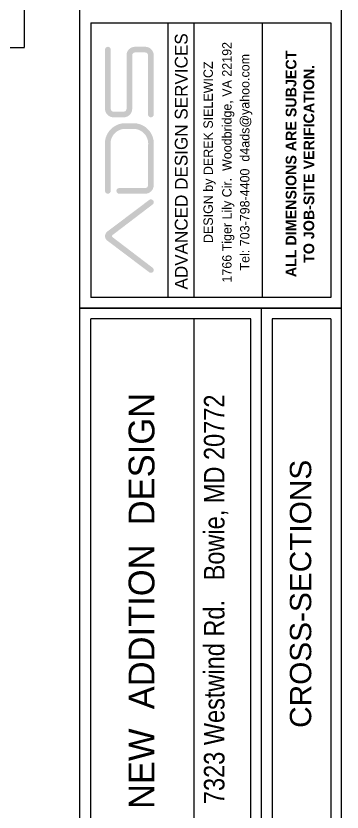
# Model space of a CAD drawing. Header units: inches. Extents: x 26998 to 46838, y -509 to 4343.
# Drawn here: x 37862.3 to 38053.8, y 3525 to 3993.2 of the extents above; entities that cross this region are included whole.
import ezdxf

# ---------------------------------------------------------------- set-up
doc = ezdxf.new("R2010")
doc.units = ezdxf.units.IN
doc.header["$LTSCALE"] = 0.5
doc.header["$MEASUREMENT"] = 0
doc.layers.get('Defpoints').update_dxf_attribs({"color": 140})
doc.layers.add('Title Block', color=7, linetype='Continuous')
doc.styles.add('HS-DESIGN-PLAN', font='GOTHIC.TTF', dxfattribs={"height": 0.09375})
doc.styles.add('HS-DESIGN-TTLB', font='GOTHIC.TTF')
doc.styles.get("Standard").update_dxf_attribs({"font": 'romans.shx', "width": 0.75})
doc.dimstyles.get("Standard").update_dxf_attribs({"dimtxt": 0.18, "dimasz": 0.18, "dimexe": 0.18, "dimexo": 0.0625, "dimgap": 0.09, "dimtad": 0, "dimtih": 1, "dimtoh": 1, "dimdec": 4, "dimzin": 0, "dimdsep": 46, "dimtxsty": 'Standard', "dimcen": 0.09, "dimadec": 0, "dimazin": 0, "dimtfac": 1, "dimtdec": 4, "dimtofl": 0, "dimtmove": 0, "dimatfit": 3, "dimfxl": 1, "dimtolj": 1, "dimtzin": 0, "dimarcsym": 0})

# ---------------------------------------------------------------- blocks, each defined once
blk = doc.blocks.new('*D1124')
at = {"layer": 'Defpoints', "color": 0, "transparency": 16777216}
for p in [(37824.27, 4154.69), (37824.27, 3974.69), (37867.27, 3974.69)]:
    blk.add_point(p, dxfattribs=at)
at = {"layer": 'Title Block', "color": 0, "lineweight": -2, "transparency": 16777216}
for p, q in [((37824.33, 4154.69), (37867.45, 4154.69)), ((37867.27, 4154.51), (37867.27, 4064.87)), ((37867.27, 3974.87), (37867.27, 4064.51)), ((37824.33, 3974.69), (37867.45, 3974.69))]:
    blk.add_line(p, q, dxfattribs=at)
at = {"layer": 'Title Block', "color": 0, "transparency": 16777216}
for points in [[(37867.24, 4154.51), (37867.3, 4154.51), (37867.27, 4154.69)], [(37867.24, 3974.87), (37867.3, 3974.87), (37867.27, 3974.69)]]:
    blk.add_solid(points, dxfattribs=at)
at = {"layer": 'Title Block', "color": 0, "transparency": 16777216, "insert": (37867.27, 4064.69), "char_height": 0.18, "attachment_point": 5}
blk.add_mtext('\\A1;180.0000', dxfattribs=at)

msp = doc.modelspace()

# ---------------------------------------------------------------- hatches: boundary and pattern name
at = {"layer": 'Title Block'}
h = msp.add_hatch(color=256, dxfattribs=at)
h.paths.add_polyline_path([(37942.5635765, 3882.2702663, 0.1912949762), (37943.2315567, 3883.3052721), (37943.2315567, 3883.9523184, 0.1065363828), (37942.9529627, 3884.597938, 0.1989123674), (37941.8697714, 3885.2747076), (37941.3190962, 3885.2747076, 0.1139636446), (37940.6252911, 3884.9873242), (37916.0455177, 3866.409196, 0.5149988252), (37916.0455177, 3860.9750802), (37940.6252911, 3842.396952, 0.1139636446), (37941.3190962, 3842.1095685), (37941.8697714, 3842.1095685, 0.1989123674), (37942.9529627, 3842.7863382, 0.1065363829), (37943.2315567, 3843.4319578), (37943.2315567, 3844.0790041, 0.1912949762), (37942.5635765, 3845.1140099), (37919.1491487, 3862.9984788, -0.5343557179), (37919.1491487, 3864.3857974)])
h.paths.add_polyline_path([(37938.225206, 3888.6122747, 0.4142135624), (37943.2315567, 3893.6186254), (37943.2315567, 3916.7583619, 0.440849221), (37931.5500719, 3930.1086303), (37926.3277209, 3930.1086303, 0.440849221), (37914.6462361, 3916.7583619), (37914.6462361, 3890.2810583, 0.4142135624), (37916.3150197, 3888.6122747, 0.4142135624), (37917.9838032, 3890.2810583), (37917.9838032, 3916.7583619, -0.4500136067), (37926.3277209, 3926.7710632), (37931.5500719, 3926.7710632, -0.4500136067), (37939.8939896, 3916.7583619), (37939.8939896, 3893.6186254, -0.4142135624), (37938.225206, 3891.9498418), (37922.9901538, 3891.9498418, 0.4142135624), (37921.3213703, 3890.2810583, 0.4142135624), (37922.9901538, 3888.6122747)])
h.paths.add_polyline_path([(37927.2701129, 3938.5503304, -0.4142135624), (37925.6013293, 3936.8815469), (37919.6525868, 3936.8815469, -0.4142135624), (37917.9838032, 3938.5503304), (37917.9838032, 3973.3715518, 0.4142135624), (37916.3150197, 3975.0403354, 0.4142135624), (37914.6462361, 3973.3715518), (37914.6462361, 3938.5503304, 0.4142135624), (37919.6525868, 3933.5439798), (37925.6013293, 3933.5439798, 0.4142135624), (37930.6076799, 3938.5503304), (37930.6076799, 3970.0339847, -0.4142135624), (37932.2764635, 3971.7027683), (37938.225206, 3971.7027683, -0.4142135624), (37939.8939896, 3970.0339847), (37939.8939896, 3935.2127634, 0.4142135624), (37941.5627731, 3933.5439798, 0.4142135624), (37943.2315567, 3935.2127634), (37943.2315567, 3970.0339847, 0.4142135624), (37938.225206, 3975.0403354), (37932.2764635, 3975.0403354, 0.4142135624), (37927.2701129, 3970.0339847)])
h = msp.add_hatch(color=256, dxfattribs=at)
h.paths.add_polyline_path([(37942.5635765, 3882.2702663, 0.1912949762), (37943.2315567, 3883.3052721), (37943.2315567, 3883.9523184, 0.1065363828), (37942.9529627, 3884.597938, 0.1989123674), (37941.8697714, 3885.2747076), (37941.3190962, 3885.2747076, 0.1139636446), (37940.6252911, 3884.9873242), (37916.0455177, 3866.409196, 0.5149988252), (37916.0455177, 3860.9750802), (37940.6252911, 3842.396952, 0.1139636446), (37941.3190962, 3842.1095685), (37941.8697714, 3842.1095685, 0.1989123674), (37942.9529627, 3842.7863382, 0.1065363829), (37943.2315567, 3843.4319578), (37943.2315567, 3844.0790041, 0.1912949762), (37942.5635765, 3845.1140099), (37919.1491487, 3862.9984788, -0.5343557179), (37919.1491487, 3864.3857974)])
h.paths.add_polyline_path([(37938.225206, 3888.6122747, 0.4142135624), (37943.2315567, 3893.6186254), (37943.2315567, 3916.7583619, 0.440849221), (37931.5500719, 3930.1086303), (37926.3277209, 3930.1086303, 0.440849221), (37914.6462361, 3916.7583619), (37914.6462361, 3890.2810583, 0.4142135624), (37916.3150197, 3888.6122747, 0.4142135624), (37917.9838032, 3890.2810583), (37917.9838032, 3916.7583619, -0.4500136067), (37926.3277209, 3926.7710632), (37931.5500719, 3926.7710632, -0.4500136067), (37939.8939896, 3916.7583619), (37939.8939896, 3893.6186254, -0.4142135624), (37938.225206, 3891.9498418), (37922.9901538, 3891.9498418, 0.4142135624), (37921.3213703, 3890.2810583, 0.4142135624), (37922.9901538, 3888.6122747)])
h.paths.add_polyline_path([(37927.2701129, 3938.5503304, -0.4142135624), (37925.6013293, 3936.8815469), (37919.6525868, 3936.8815469, -0.4142135624), (37917.9838032, 3938.5503304), (37917.9838032, 3973.3715518, 0.4142135624), (37916.3150197, 3975.0403354, 0.4142135624), (37914.6462361, 3973.3715518), (37914.6462361, 3938.5503304, 0.4142135624), (37919.6525868, 3933.5439798), (37925.6013293, 3933.5439798, 0.4142135624), (37930.6076799, 3938.5503304), (37930.6076799, 3970.0339847, -0.4142135624), (37932.2764635, 3971.7027683), (37938.225206, 3971.7027683, -0.4142135624), (37939.8939896, 3970.0339847), (37939.8939896, 3935.2127634, 0.4142135624), (37941.5627731, 3933.5439798, 0.4142135624), (37943.2315567, 3935.2127634), (37943.2315567, 3970.0339847, 0.4142135624), (37938.225206, 3975.0403354), (37932.2764635, 3975.0403354, 0.4142135624), (37927.2701129, 3970.0339847)])

# ---------------------------------------------------------------- linework, layer by layer
msp.add_lwpolyline([(36398.5687278, 4291.6919129, 0.5, 0.5, 0), (37893.6279625, 4291.6919129, 0, 0, 0), (37893.6279625, 3165.2426914, 0.5, 0.5, 0), (36398.5687278, 3165.2426914, 0.5, 0.5, 0)], format="xyseb")
for p, q in [((37899.9530875, 3165.2426815), (37899.9530875, 4291.6919029)), ((38053.5680875, 3165.2426815), (38053.5680875, 4291.6919029)), ((37906.2782125, 3989.1006529), (38047.2980875, 3989.1006529)), ((37906.2782125, 3989.1006529), (37906.2782125, 3827.5964037)), ((37906.2782125, 3989.1006529), (37906.2782125, 3827.5964037)), ((37951.8096848, 3827.5964037), (37951.8096848, 3989.1006529)), ((37951.8096848, 3827.5964037), (37951.8096848, 3989.1006529)), ((37967.0639167, 3827.5964037), (37967.0639167, 3989.1006529)), ((37967.0639167, 3827.5964037), (37967.0639167, 3989.1006529)), ((38007.0639167, 3827.5964037), (38007.0639167, 3989.1006529)), ((38007.0639167, 3827.5964037), (38007.0639167, 3989.1006529)), ((38047.2980875, 3989.1006529), (38047.2980875, 3827.5964037)), ((38047.2980875, 3827.5964037), (37906.2230875, 3827.5964037)), ((37899.9530875, 3821.3264037), (38053.5680875, 3821.3264037)), ((37899.9530875, 3821.3264037), (38053.5680875, 3821.3264037)), ((38053.5680875, 3821.3264037), (37899.9530875, 3821.3264037)), ((38006.5430875, 3484.264174), (38006.5430875, 3821.3264037)), ((37906.2230875, 3490.534174), (37906.2230875, 3815.0564037)), ((38000.2730875, 3815.0564037), (37906.2230875, 3815.0564037)), ((37967.0439357, 3490.534174), (37967.0439357, 3815.0564037)), ((38000.2730875, 3490.534174), (38000.2730875, 3815.0564037)), ((38047.2980875, 3815.0564037), (38012.8130875, 3815.0564037)), ((38012.8130875, 3815.0564037), (38012.8130875, 3490.534174)), ((38047.2980875, 3815.0564037), (38047.2980875, 3490.534174))]:
    msp.add_line(p, q, dxfattribs=at)
at = {"layer": 'Title Block', "const_width": 0.5}
for points in [[(37899.9530875, 3165.2426815), (37899.9530875, 4291.6919029)], [(38053.5680875, 3165.2426815), (38053.5680875, 4291.6919029)], [(37899.9530875, 3821.3264037), (38053.5680875, 3821.3264037)], [(37899.9530875, 3821.3264037), (38053.5680875, 3821.3264037)], [(38006.5430875, 3484.264174), (38006.5430875, 3821.3264037)]]:
    msp.add_lwpolyline(points, dxfattribs=at)

# ---------------------------------------------------------------- texts
at = {"layer": 'Title Block', "rotation": 90}
for s, insert, char_height, width, attachment_point, style in [('ADVANCED DESIGN SERVICES', (37959.4474625, 3907.6160963), 7.50975, 200.725788003, 5, 'HS-DESIGN-PLAN'), ('1766 Tiger Lily Cir.  Woodbridge, VA 22192', (37987.0138445, 3907.11951), 5.48625, 248.576827248, 5, 'HS-DESIGN-PLAN'), ('1766 Tiger Lily Cir.  Woodbridge, VA 22192', (37987.0138445, 3907.11951), 5.48625, 248.576827248, 5, 'HS-DESIGN-PLAN'), ('\\P{\\fCentury Gothic|b1|i0|c0|p34;\\H1.1429x;ALL DIMENSIONS ARE SUBJECT \\PTO JOB-SITE VERIFICATION.}', (38024.5763692, 3906.1657314), 5.48625, 248.576827248, 5, 'HS-DESIGN-PLAN'), ('\\P{\\fCentury Gothic|b1|i0|c0|p34;\\H1.1429x;ALL DIMENSIONS ARE SUBJECT \\PTO JOB-SITE VERIFICATION.}', (38024.5763692, 3906.1657314), 5.48625, 248.576827248, 5, 'HS-DESIGN-PLAN'), ('DESIGN by DEREK SIELEWICZ', (37976.0402016, 3913.0236049), 5.48625, 248.576827248, 5, 'HS-DESIGN-PLAN'), ('DESIGN by DEREK SIELEWICZ', (37976.0402016, 3913.0236049), 5.48625, 248.576827248, 5, 'HS-DESIGN-PLAN'), ('Tel: 703-798-4400  d4ads@yahoo.com', (37997.5217575, 3907.142537), 5.48625, 248.576827248, 5, 'HS-DESIGN-PLAN'), ('Tel: 703-798-4400  d4ads@yahoo.com', (37997.5217575, 3907.142537), 5.48625, 248.576827248, 5, 'HS-DESIGN-PLAN'), ('{\\H1.14632x;    NEW  ADDITION  DESIGN}', (37928.5003418, 3504.2363402), 13.237439489, 488.490459411, 1, 'HS-DESIGN-TTLB'), ('\\pxb0.41667,a0.41667,t20;{\\fArial Narrow|b0|i0|c0|p34;7323 Westwind Rd.   Bowie, MD 20772}', (37972.7020946, 3529.6676703), 12.085821891, 788.928518224, 1, 'HS-DESIGN-TTLB'), ('{\\fSwis721 BdOul BT|b0|i0|c0|p82;CROSS-SECTIONS}', (38029.5420999, 3653.3175239), 12.54047025, 315.279058952, 5, 'HS-DESIGN-TTLB')]:
    msp.add_mtext(s, dxfattribs=dict(at, insert=insert, char_height=char_height, width=width, attachment_point=attachment_point, style=style))

# ---------------------------------------------------------------- dimensions: what is measured, and where the dimension line sits
at = {"layer": 'Title Block'}
dim = msp.add_linear_dim(base=(37867.2675686, 3974.6930304), p1=(37824.2675686, 4154.6930304), p2=(37824.2675686, 3974.6930304), angle=90, dimstyle='Standard', dxfattribs=at)
dim.commit()
dim.dimension.update_dxf_attribs({"geometry": '*D1124', "text_midpoint": (37867.2675686, 4064.6930304)})

doc.saveas('drawing.dxf')
